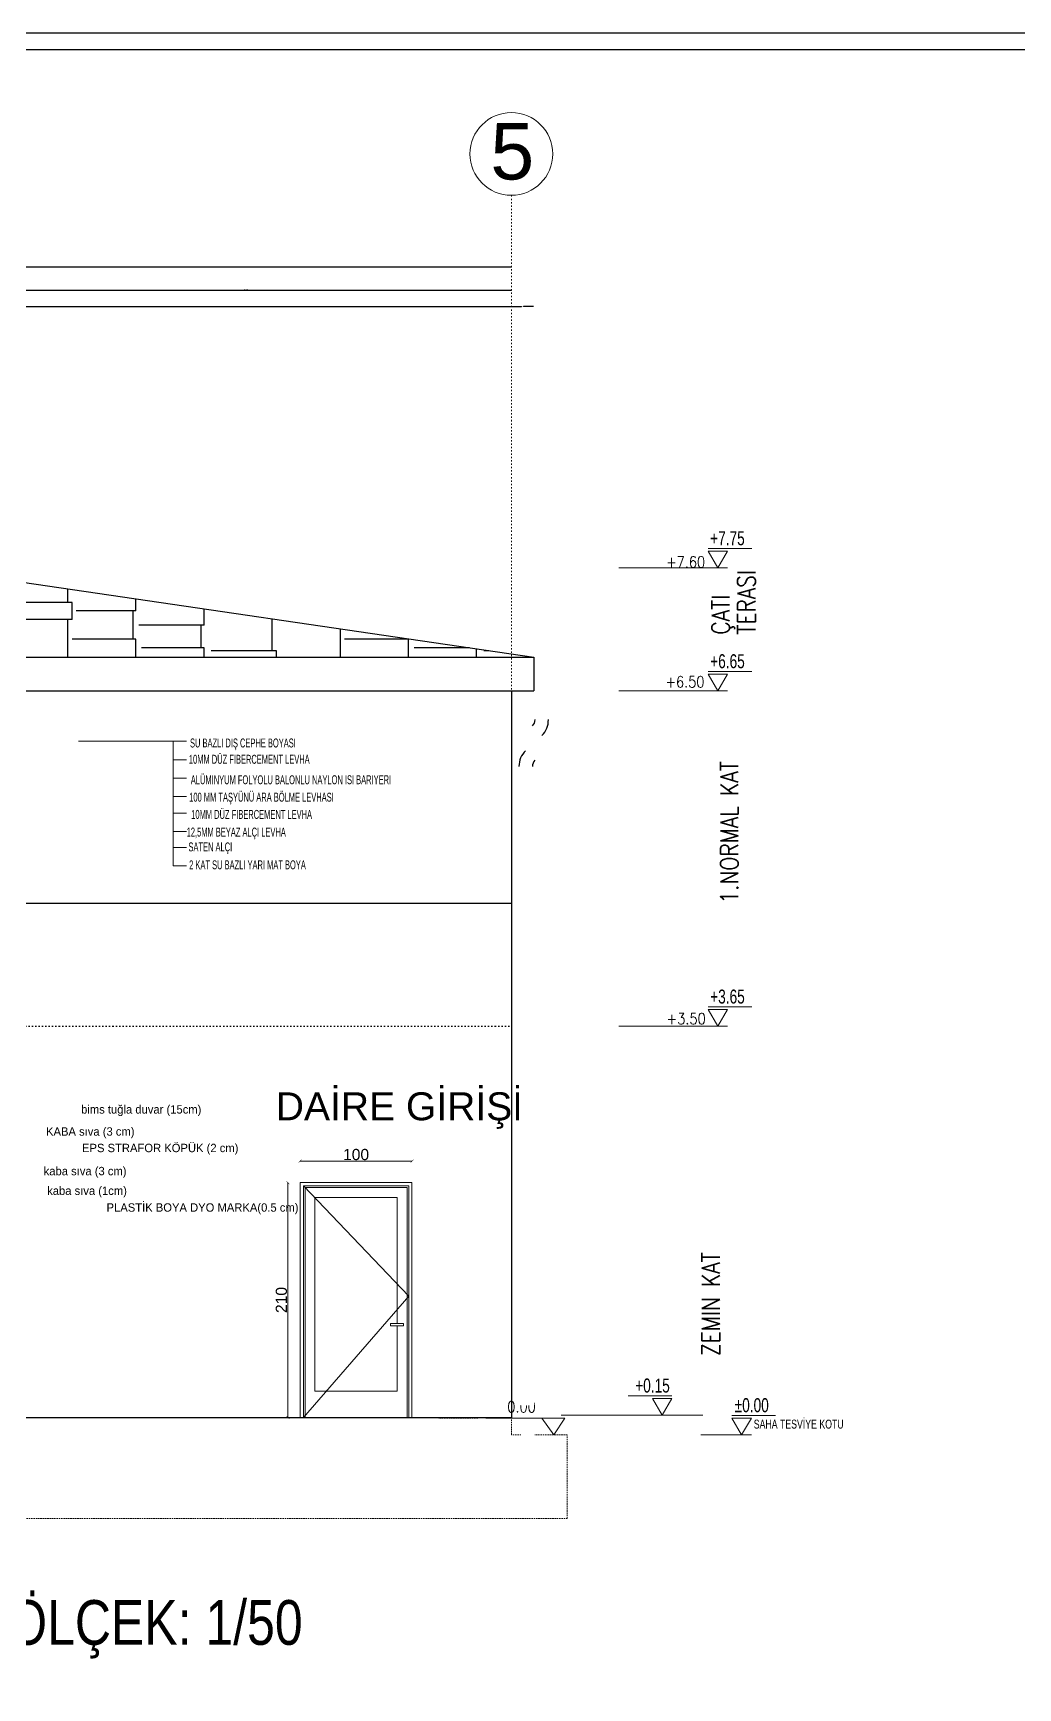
# Model space of a CAD drawing. Header units: centimetres. Extents: x -373760 to 14750, y -122502 to 29584.
# Drawn here: x -207972 to -199163, y -71393 to -56589 of the extents above; entities that cross this region are included whole.
import ezdxf
from ezdxf.enums import TextEntityAlignment as Align

# ---------------------------------------------------------------- set-up
doc = ezdxf.new("R2010")
doc.units = ezdxf.units.CM
doc.set_wipeout_variables(frame=1)
for name, pattern in [('ACAD_ISO03W100', [30, 12, -18]), ('DUZ', [0]), ('GOP TABYA_A BLOK_NK$0$2+1 B$0$HIDDEN', [0.375, 0.25, -0.125])]:
    doc.linetypes.add(name, pattern=pattern)
for name, color, linetype in [('Aks', 7, 'Continuous'), ('CER', 4, 'Continuous'), ('GOR-010', 1, 'Continuous'), ('Tarama', 253, 'Continuous')]:
    doc.layers.add(name, color=color, linetype=linetype)
for name, color, linetype, lineweight in [('AKSLAR-P', 211, 'Continuous', 9), ('BB_Yazı_malzeme_DOSEME-Laminat', 7, 'Continuous', 15), ('BB_Yazı_malzeme_DOSEME-Mermer', 30, 'Continuous', 15), ('DETAIL2', 1, 'Continuous', 20), ('duvar', 10, 'Continuous', 25), ('KOT', 3, 'Continuous', 13), ('MS YAZI', 7, 'DUZ', 15), ('MS_YAZI K.P. POZ', 120, 'Continuous', 5), ('yazı', 7, 'Continuous', 30), ('Ölçü iç KGK', 124, 'Continuous', 20)]:
    doc.layers.add(name, color=color, linetype=linetype, lineweight=lineweight)
doc.layers.add('Öçü', color=7, linetype='Continuous', lineweight=18, true_color=0xd1cbad)
doc.styles.add('ARC-01', font='arial.ttf')
doc.styles.add('ARıAL', font='arial.ttf')
doc.styles.add('POZ', font='romanstw.shx', dxfattribs={"width": 0.8})
doc.styles.get("Standard").update_dxf_attribs({"font": 'arial.ttf'})
doc.styles.add('stastyle', font='')
doc.styles.add('YAZI', font='arial.ttf', dxfattribs={"height": 34})
doc.styles.get('stastyle').set_extended_font_data('RomanSTA')
doc.dimstyles.new('Aydın İç Ölçü', dxfattribs={"dimtxt": 7, "dimasz": 3, "dimexe": 0.18, "dimexo": 0.0625, "dimgap": 1, "dimtad": 0, "dimdec": 0, "dimzin": 0, "dimdsep": 46, "dimtxsty": 'Standard', "dimblk": 'DOT', "dimcen": 1, "dimse1": 1, "dimse2": 1, "dimclrd": 256, "dimclrt": 6, "dimadec": 0, "dimazin": 0, "dimtfac": 1, "dimtdec": 0, "dimtix": 1, "dimtofl": 0, "dimtmove": 0, "dimatfit": 3, "dimldrblk": 'DOT', "dimfxl": 1, "dimtolj": 1, "dimtzin": 0, "dimarcsym": 0})
doc.dimstyles.new('aydın ölçü', dxfattribs={"dimtxt": 10, "dimasz": 2.5, "dimexe": 5, "dimexo": 5, "dimtad": 1, "dimdec": 0, "dimtxsty": 'Standard', "dimblk": 'ARCHTICK', "dimcen": 2.5, "dimse1": 1, "dimse2": 1, "dimadec": 0, "dimazin": 0, "dimtfac": 1, "dimtdec": 0, "dimtix": 1, "dimtmove": 0, "dimatfit": 3, "dimfxl": 5, "dimfxlon": 1, "dimarcsym": 0})

# ---------------------------------------------------------------- blocks, each defined once
blk = doc.blocks.new('_ArchTick')
at = {"color": 0, "linetype": 'ByBlock', "const_width": 0.15}
blk.add_lwpolyline([(-0.5, -0.5), (0.5, 0.5)], dxfattribs=at)
blk = doc.blocks.new('*D39')
at = {"layer": 'Defpoints', "color": 0, "transparency": 16777216}
for p in [(3536, 302.9), (3525, 92.9), (3536, 92.9)]:
    blk.add_point(p, dxfattribs=at)
at = {"layer": 'Öçü', "color": 0, "lineweight": -2, "transparency": 16777216}
blk.add_line((3525, 302.9), (3525, 92.9), dxfattribs=at)
at = {"layer": 'Öçü', "color": 0, "lineweight": -2, "transparency": 16777216, "xscale": 2.5, "yscale": 2.5, "zscale": 2.5}
for p, rotation in [((3525, 302.9), 90), ((3525, 92.9), 270)]:
    blk.add_blockref('_ArchTick', p, dxfattribs=dict(at, rotation=rotation))
at = {"layer": 'Öçü', "color": 0, "transparency": 16777216, "insert": (3519.2, 197.9), "char_height": 10, "attachment_point": 5, "rotation": 90}
blk.add_mtext('210', dxfattribs=at)
blk = doc.blocks.new('*D40')
at = {"layer": 'Defpoints', "color": 0, "transparency": 16777216}
for p in [(3636, 322.2), (3536, 302.9), (3636, 302.9)]:
    blk.add_point(p, dxfattribs=at)
at = {"layer": 'Öçü', "color": 0, "lineweight": -2, "transparency": 16777216}
blk.add_line((3536, 322.2), (3636, 322.2), dxfattribs=at)
at = {"layer": 'Öçü', "color": 0, "lineweight": -2, "transparency": 16777216, "xscale": 2.5, "yscale": 2.5, "zscale": 2.5, "rotation": 180}
blk.add_blockref('_ArchTick', (3536, 322.2), dxfattribs=at)
at = {"layer": 'Öçü', "color": 0, "lineweight": -2, "transparency": 16777216, "xscale": 2.5, "yscale": 2.5, "zscale": 2.5}
blk.add_blockref('_ArchTick', (3636, 322.2), dxfattribs=at)
at = {"layer": 'Öçü', "color": 0, "transparency": 16777216, "insert": (3586, 328), "char_height": 10, "attachment_point": 5}
blk.add_mtext('100', dxfattribs=at)
blk = doc.blocks.new('KOT3')
at = {"layer": 'KOT'}
for p, q in [((-8.7, 17.3), (30.4, 17.3)), ((-36.4, 0), (8.7, 0))]:
    blk.add_line(p, q, dxfattribs=at)
blk.add_lwpolyline([(8.7, 15), (-8.7, 15), (0, 0)], close=True, dxfattribs=at)
at = {"layer": 'KOT', "color": 7, "style": 'ARıAL', "width": 0.7}
blk.add_attdef('KOT', text='', height=12.5, dxfattribs=at).set_placement((-0.3, 16.5), align=Align.BOTTOM_LEFT)
blk = doc.blocks.new('*D683')
at = {"layer": 'Defpoints', "color": 0, "ltscale": 0.45, "transparency": 16777216}
for p in [(-214193, -58758), (-203693, -58758), (-203693, -59035)]:
    blk.add_point(p, dxfattribs=at)
at = {"layer": 'Ölçü iç KGK', "color": 0, "lineweight": -2, "ltscale": 0.45, "transparency": 16777216}
blk.add_line((-214193, -59035), (-203693, -59035), dxfattribs=at)
at = {"layer": 'Ölçü iç KGK', "color": 0, "lineweight": -2, "ltscale": 0.45, "transparency": 16777216, "xscale": 2.5, "yscale": 2.5, "zscale": 2.5, "rotation": 180}
blk.add_blockref('_ArchTick', (-214193, -59035), dxfattribs=at)
at = {"layer": 'Ölçü iç KGK', "color": 0, "lineweight": -2, "ltscale": 0.45, "transparency": 16777216, "xscale": 2.5, "yscale": 2.5, "zscale": 2.5}
blk.add_blockref('_ArchTick', (-203693, -59035), dxfattribs=at)
at = {"layer": 'Ölçü iç KGK', "color": 0, "lineweight": -2, "ltscale": 0.45, "transparency": 16777216, "insert": (-208943, -59030), "char_height": 10, "attachment_point": 5}
blk.add_mtext('10499', dxfattribs=at)
blk = doc.blocks.new('*D687')
at = {"layer": 'Defpoints', "color": 0, "ltscale": 0.45, "transparency": 16777216}
for p in [(-208443, -58888), (-203693, -58888), (-203693, -58888)]:
    blk.add_point(p, dxfattribs=at)
at = {"layer": 'Ölçü iç KGK', "color": 0, "lineweight": -2, "ltscale": 0.45, "transparency": 16777216}
blk.add_line((-208443, -58888), (-203693, -58888), dxfattribs=at)
at = {"layer": 'Ölçü iç KGK', "color": 0, "lineweight": -2, "ltscale": 0.45, "transparency": 16777216, "xscale": 2.5, "yscale": 2.5, "zscale": 2.5, "rotation": 180}
blk.add_blockref('_ArchTick', (-208443, -58888), dxfattribs=at)
at = {"layer": 'Ölçü iç KGK', "color": 0, "lineweight": -2, "ltscale": 0.45, "transparency": 16777216, "xscale": 2.5, "yscale": 2.5, "zscale": 2.5}
blk.add_blockref('_ArchTick', (-203693, -58888), dxfattribs=at)
at = {"layer": 'Ölçü iç KGK', "color": 0, "lineweight": -2, "ltscale": 0.45, "transparency": 16777216, "insert": (-206068, -58882), "char_height": 10, "attachment_point": 5}
blk.add_mtext('4749', dxfattribs=at)
blk = doc.blocks.new('*D688')
at = {"layer": 'Defpoints', "color": 0, "ltscale": 0.45, "transparency": 16777216}
for p in [(-214193, -58574), (-203693, -58574), (-203693, -58681)]:
    blk.add_point(p, dxfattribs=at)
at = {"layer": 'Ölçü iç KGK', "color": 0, "lineweight": -2, "ltscale": 0.45, "transparency": 16777216}
blk.add_line((-214193, -58681), (-203693, -58681), dxfattribs=at)
at = {"layer": 'Ölçü iç KGK', "color": 0, "lineweight": -2, "ltscale": 0.45, "transparency": 16777216, "xscale": 2.5, "yscale": 2.5, "zscale": 2.5, "rotation": 180}
blk.add_blockref('_ArchTick', (-214193, -58681), dxfattribs=at)
at = {"layer": 'Ölçü iç KGK', "color": 0, "lineweight": -2, "ltscale": 0.45, "transparency": 16777216, "xscale": 2.5, "yscale": 2.5, "zscale": 2.5}
blk.add_blockref('_ArchTick', (-203693, -58681), dxfattribs=at)
at = {"layer": 'Ölçü iç KGK', "color": 0, "lineweight": -2, "ltscale": 0.45, "transparency": 16777216, "insert": (-208943, -58676), "char_height": 10, "attachment_point": 5}
blk.add_mtext('10499', dxfattribs=at)
blk = doc.blocks.new('_Dot')
at = {"color": 0, "linetype": 'ByBlock', "lineweight": -2}
blk.add_line((-0.5, 0), (-1, 0), dxfattribs=at)
at = {"color": 0, "linetype": 'ByBlock', "const_width": 0.5}
blk.add_lwpolyline([(-0.25, 0, 1), (0.25, 0, 1)], format="xyb", close=True, dxfattribs=at)
blk = doc.blocks.new('*D690')
at = {"layer": 'Defpoints', "color": 0, "ltscale": 0.45, "transparency": 16777216}
for p in [(-203693, -59035), (-203693, -59234), (-203494, -59237)]:
    blk.add_point(p, dxfattribs=at)
at = {"layer": 'Ölçü iç KGK', "lineweight": -2, "ltscale": 0.45, "transparency": 16777216}
for p, q in [((-203690, -59035), (-203602, -59035)), ((-203497, -59035), (-203585, -59035))]:
    blk.add_line(p, q, dxfattribs=at)
at = {"layer": 'Ölçü iç KGK', "lineweight": -2, "ltscale": 0.45, "transparency": 16777216, "xscale": 3, "yscale": 3, "zscale": 3, "rotation": 180}
blk.add_blockref('_Dot', (-203693, -59035), dxfattribs=at)
at = {"layer": 'Ölçü iç KGK', "lineweight": -2, "ltscale": 0.45, "transparency": 16777216, "xscale": 3, "yscale": 3, "zscale": 3}
blk.add_blockref('_Dot', (-203494, -59035), dxfattribs=at)
at = {"layer": 'Ölçü iç KGK', "color": 6, "lineweight": -2, "ltscale": 0.45, "transparency": 16777216, "insert": (-203594, -59035), "char_height": 7, "attachment_point": 5}
blk.add_mtext('\\A1;199', dxfattribs=at)
blk = doc.blocks.new('SRTHTYHY')
at = {"layer": 'BB_Yazı_malzeme_DOSEME-Mermer'}
for p, q in [((-1049199.7, -8391828.8, 88.2), (-1049296.4, -8391828.8, -785.3)), ((-1049199.7, -8391828.8), (-1049211.7, -8391828.8)), ((-1049199.7, -8391828.8), (-1049211.7, -8391828.8)), ((-1049211.7, -8391940.2), (-1049211.7, -8391828.8, 88.2)), ((-1049199.7, -8391845.3), (-1049211.7, -8391845.3)), ((-1049199.7, -8391861.8), (-1049211.7, -8391861.8)), ((-1049199.7, -8391878.3), (-1049211.7, -8391878.3)), ((-1049199.7, -8391893), (-1049211.7, -8391893)), ((-1049199.7, -8391909.4), (-1049211.7, -8391909.4)), ((-1049199.7, -8391923.7), (-1049211.7, -8391923.7)), ((-1049199.7, -8391940.2), (-1049211.7, -8391940.2))]:
    blk.add_line(p, q, dxfattribs=at)
at = {"layer": 'BB_Yazı_malzeme_DOSEME-Mermer', "style": 'ARC-01', "width": 0.6}
for s, p in [('SU BAZLI DIŞ CEPHE BOYASI', (-1049196.5, -8391834.3)), ('10MM DÜZ FIBERCEMENT LEVHA ', (-1049197.5, -8391848.9)), ('ALÜMINYUM FOLYOLU BALONLU NAYLON ISI BARIYERI ', (-1049195.8, -8391867.2)), ('100 MM TAŞYÜNÜ ARA BÖLME LEVHASI ', (-1049197.2, -8391882.8)), ('10MM DÜZ FIBERCEMENT LEVHA ', (-1049195.4, -8391898.2)), ('12,5MM BEYAZ ALÇI LEVHA', (-1049199.5, -8391914)), ('SATEN ALÇI', (-1049197.9, -8391927.3)), (' 2 KAT SU BAZLI YARI MAT BOYA', (-1049199.1, -8391943.3))]:
    blk.add_text(s, height=8, dxfattribs=at).set_placement(p)
blk = doc.blocks.new('jhgjhgjhgjg')
for p, q in [((-50, 4.4), (50, 4.4)), ((-50, -205.6), (-50, 4.4)), ((-47.1, 1.5), (47.1, 1.5)), ((-47.1, -205.6), (-47.1, 1.5)), ((-45.6, 0), (45.6, 0)), ((-45.6, -205.6), (-45.6, 0)), ((45.6, 0), (45.6, -205.6)), ((47.1, 1.5), (47.1, -205.6)), ((50, 4.4), (50, -205.6)), ((-36.8, -8.8), (36.8, -8.8)), ((-36.8, -182.1), (-36.8, -8.8)), ((36.8, -8.8), (36.8, -121.6)), ((42.3, -121.6), (30.8, -121.6)), ((30.8, -123.6), (30.8, -121.6)), ((42.3, -123.6), (30.8, -123.6)), ((36.8, -123.6), (36.8, -182.1)), ((42.3, -123.6), (42.3, -121.6)), ((36.8, -182.1), (-36.8, -182.1)), ((50, -205.6), (-50, -205.6))]:
    blk.add_line(p, q)
at = {"color": 8}
for p, q in [((-47.1, 1.5), (47.1, -97.1)), ((47.1, -97.1), (-47.1, -205.6))]:
    blk.add_line(p, q, dxfattribs=at)
at = {"layer": 'Öçü'}
dim = blk.add_linear_dim(base=(50, 23.7), p1=(-50, 4.4), p2=(50, 4.4), dimstyle='aydın ölçü', dxfattribs=at)
dim.commit()
dim.dimension.update_dxf_attribs({"geometry": '*D40', "text_midpoint": (0, 29.4), "insert": (-3586, -298.5)})
dim = blk.add_linear_dim(base=(-61, -205.6), p1=(-50, 4.4), p2=(-50, -205.6), angle=90, dimstyle='aydın ölçü', dxfattribs=at)
dim.commit()
dim.dimension.update_dxf_attribs({"geometry": '*D39', "text_midpoint": (-66.7, -100.6), "insert": (-3586, -298.5)})

msp = doc.modelspace()

# ---------------------------------------------------------------- hatches: boundary and pattern name
at = {"layer": 'Tarama'}
h = msp.add_hatch(dxfattribs=at)
h.set_pattern_fill('AR-RSHKE', color=252, scale=2, angle=90)
h.set_pattern_definition([(90, (-79646.14, 62472.5), (-609.6, 1295.4), [304.8, -254, 355.6, -152.4, 457.2, -203.2]), (90, (-79671.54, 62777.3), (-609.6, 1295.4), [254, -965.2, 203.2, -304.8]), (90, (-79608.04, 63386.9), (-609.6, 1295.4), [152.4, -1574.8]), (180, (-79646.14, 62472.5), (-609.6, -431.8), [584.2, -1854.2]), (180, (-79646.14, 62777.3), (-609.6, -431.8), [571.5, -1866.9]), (180, (-79646.14, 63031.3), (-609.6, -431.8), [533.4, -1905]), (180, (-79608.04, 63386.9), (-609.6, -431.8), [584.2, -1854.2]), (180, (-79608.04, 63539.3), (-609.6, -431.8), [584.2, -1854.2]), (180, (-79646.14, 63996.5), (-609.6, -431.8), [558.8, -1879.6])])
h.paths.add_polyline_path([(-214192.85, -62143.5), (-214192.85, -62172.86), (-211592.84, -62172.86), (-211592.84, -61761.84)])
h.paths.add_polyline_path([(-209992.84, -62172.86), (-209992.84, -61526.98), (-211592.84, -61761.84), (-211592.84, -62172.86)])
h.paths.add_polyline_path([(-208442.81, -62172.86), (-208442.81, -61446.26), (-208942.85, -61372.86), (-209992.84, -61526.98), (-209992.84, -62172.86)])
h.paths.add_polyline_path([(-203693.48, -62172.86), (-203693.48, -62143.4), (-208442.81, -61446.26), (-208442.81, -62172.86)])

# ---------------------------------------------------------------- linework, layer by layer
at = {"layer": 'Aks', "color": 255, "linetype": 'GOP TABYA_A BLOK_NK$0$2+1 B$0$HIDDEN', "lineweight": 5, "ltscale": 55}
msp.add_lwpolyline([(-214192.85, -68972.86), (-214192.85, -69122.81), (-214692.85, -69122.81), (-214692.85, -69872.88), (-203193.14, -69878.72), (-203192.85, -69128.72), (-203692.85, -69128.72), (-203692.85, -68972.86), (-203992.85, -68978.72), (-214192.85, -68972.86)], dxfattribs=at)
at = {"layer": 'AKSLAR-P'}
msp.add_circle((-203693.48, -57669.94), 370.22, dxfattribs=at)
at = {"layer": 'CER', "color": 2}
for points in [[(-215852.52, -86588.86), (-182547.49, -86588.86), (-182547.49, -56588.86), (-215852.52, -56588.86)], [(-215702.52, -86438.86), (-182697.49, -86438.86), (-182697.49, -56738.86), (-215702.52, -56738.86)]]:
    msp.add_lwpolyline(points, close=True, dxfattribs=at)
at = {"layer": 'DETAIL2', "color": 1}
for p, q in [((-203421.41, -68978.72), (-203921.4, -68978.72)), ((-203614.26, -68978.72), (-203214.26, -68978.72)), ((-203421.41, -68978.72), (-203314.26, -69128.72)), ((-203214.26, -68978.72), (-203314.26, -69128.72))]:
    msp.add_line(p, q, dxfattribs=at)
at = {"layer": 'duvar', "ltscale": 0.45}
for p, q in [((-208942.85, -61372.86), (-203492.85, -62172.86)), ((-214392.85, -62172.86), (-203492.85, -62172.86)), ((-203492.85, -62172.86), (-203492.85, -62472.86)), ((-214192.85, -62472.86), (-203692.85, -62472.86)), ((-203692.85, -62472.86), (-203492.85, -62472.86))]:
    msp.add_line(p, q, dxfattribs=at)
at = {"layer": 'duvar'}
for p, q in [((-203692.85, -62472.86), (-203692.85, -68972.86)), ((-214192.85, -64372.86), (-203692.85, -64372.86)), ((-214192.85, -68972.86), (-203692.85, -68972.86))]:
    msp.add_line(p, q, dxfattribs=at)
at = {"layer": 'duvar', "linetype": 'ACAD_ISO03W100'}
msp.add_line((-214192.85, -65472.86), (-203692.85, -65472.86), dxfattribs=at)
at = {"layer": 'GOR-010', "color": 192}
for centre, radius, start, end in [((-203561.8, -62730.97), 80, 315, 0), ((-203561.8, -62730.97), 200, 315, 0), ((-203425.52, -63149.84), 200, 135, 180), ((-203425.52, -63149.84), 80, 135, 180)]:
    msp.add_arc(centre, radius, start, end, dxfattribs=at)
at = {"layer": 'MS_YAZI K.P. POZ', "ltscale": 5}
for p, q in [((-201759.93, -61372.86), (-202733.25, -61372.86)), ((-201759.93, -62472.86), (-202733.25, -62472.86)), ((-201759.93, -65472.86), (-202733.25, -65472.86)), ((-202275.55, -68952.71), (-203248.88, -68952.71))]:
    msp.add_line(p, q, dxfattribs=at)

# ---------------------------------------------------------------- block references
at = {"xscale": 10, "yscale": 10, "zscale": 10}
msp.add_blockref('SRTHTYHY', (10285397.19, 83855363.43, 4555.71), dxfattribs=at)
at = {"layer": 'KOT'}
ref = msp.add_blockref('KOT3', (-202343.84, -68952.71), dxfattribs=dict(at, xscale=-10, yscale=10, zscale=10))
ref.add_attrib('KOT', '+0.15', dxfattribs={"layer": 'yazı', "height": 125, "style": 'ARıAL', "width": 0.7}).set_placement((-202585.63, -68787.97), align=Align.BOTTOM_LEFT)
at = {"layer": 'MS_YAZI K.P. POZ', "ltscale": 5}
ref = msp.add_blockref('KOT3', (-201846.51, -61372.86), dxfattribs=dict(at, xscale=10, yscale=10, zscale=10))
ref.add_attrib('KOT', '+7.75', dxfattribs={"layer": 'yazı', "height": 125, "style": 'ARıAL', "width": 0.7}).set_placement((-201915.27, -61208.12), align=Align.BOTTOM_LEFT)
ref = msp.add_blockref('KOT3', (-201846.51, -62472.86), dxfattribs=dict(at, xscale=10, yscale=10, zscale=10))
ref.add_attrib('KOT', '+6.65', dxfattribs={"layer": 'yazı', "height": 125, "style": 'ARıAL', "width": 0.7}).set_placement((-201914.97, -62308.12), align=Align.BOTTOM_LEFT)
ref = msp.add_blockref('KOT3', (-201846.51, -65472.86), dxfattribs=dict(at, xscale=10, yscale=10, zscale=10))
ref.add_attrib('KOT', '+3.65', dxfattribs={"layer": 'yazı', "height": 125, "style": 'ARıAL', "width": 0.7}).set_placement((-201914.97, -65308.12), align=Align.BOTTOM_LEFT)
ref = msp.add_blockref('KOT3', (-201633.72, -69128.72), dxfattribs=dict(at, xscale=10, yscale=10, zscale=10))
ref.add_attrib('KOT', '%%P0.00', dxfattribs={"layer": 'yazı', "height": 125, "style": 'ARıAL', "width": 0.7}).set_placement((-201695.74, -68963.98), align=Align.BOTTOM_LEFT)
at = {"layer": 'Öçü', "xscale": 10, "yscale": 10, "zscale": 10}
msp.add_blockref('jhgjhgjhgjg', (-205082.33, -66916.97), dxfattribs=at)

# ---------------------------------------------------------------- texts
at = {"char_height": 75, "width": 4016.1054, "attachment_point": 3}
for s, insert in [('{\\fBankGothic Lt BT|b0|i0|c162|p34;bims tuğla duvar (15cm)}', (-206466.32, -66180.13)), ('{\\fBankGothic Lt BT|b0|i0|c162|p34;KABA sıva (3 cm)}', (-207064.38, -66377.89)), ('{\\fBankGothic Lt BT|b0|i0|c162|p34;\\PEPS STRAFOR KÖPÜK (2 cm)}', (-206135.16, -66400.17)), ('{\\fBankGothic Lt BT|b0|i0|c162|p34;kaba sıva (3 cm)}', (-207135.93, -66731.92)), ('{\\fBankGothic Lt BT|b0|i0|c162|p34;kaba sıva (1cm)}', (-207132.23, -66907.66)), ('{\\fBankGothic Lt BT|b0|i0|c162|p34;PLASTİK BOYA DYO MARKA(0.5 cm)}', (-205597.78, -67057.79))]:
    msp.add_mtext(s, dxfattribs=dict(at, insert=insert))
at = {"layer": 'AKSLAR-P'}
msp.add_text('5', height=504.66, rotation=0.000004, dxfattribs=at).set_placement((-203881.31, -57898.41, -275161.01))
at = {"layer": 'BB_Yazı_malzeme_DOSEME-Laminat', "style": 'ARC-01', "width": 0.7}
msp.add_text('SAHA TESVİYE KOTU', height=80, rotation=359.995529, dxfattribs=at).set_placement((-201525.3, -69033.02), align=Align.MIDDLE_LEFT)
at = {"layer": 'DETAIL2', "color": 1, "style": 'stastyle', "width": 0.85}
for s, p in [('+7.60', (-202309.51, -61370.07)), ('+6.50', (-202315.74, -62442.81)), ('+3.50', (-202304.75, -65456.35)), ('0.00', (-203730.45, -68928.72))]:
    msp.add_text(s, height=100, dxfattribs=at).set_placement(p)
at = {"layer": 'duvar', "insert": (-205800.62, -66064.93), "char_height": 250, "attachment_point": 1}
msp.add_mtext_dynamic_manual_height_columns('DAİRE GİRİŞİ', width=3503.1519, gutter_width=125, heights=[0], dxfattribs=at)
at = {"layer": 'MS YAZI', "style": 'YAZI', "width": 0.8}
msp.add_text('KUZEY CEPHESİ ÖLÇEK: 1/50', height=400, dxfattribs=at).set_placement((-208727.64, -70807.68), align=Align.MIDDLE_CENTER)
at = {"layer": 'MS_YAZI K.P. POZ', "ltscale": 5, "style": 'POZ', "width": 0.825457}
for s, p in [('TERASI', (-201510.97, -61970.36)), ('ÇATI', (-201740.86, -61970.36)), ('1.NORMAL KAT', (-201663.48, -64375.69)), ('ZEMIN KAT', (-201829.84, -68423.53))]:
    msp.add_text(s, height=160, rotation=90, dxfattribs=at).set_placement(p)

# ---------------------------------------------------------------- dimensions: what is measured, and where the dimension line sits
at = {"layer": 'Ölçü iç KGK', "lineweight": -2, "ltscale": 0.45}
for base, p1, p2, dimstyle, picture, middle in [((-203693.48, -58681.37), (-214192.85, -58574.34), (-203693.48, -58574.34), 'aydın ölçü', '*D688', (-208943.17, -58675.64)), ((-203693.48, -59035.25), (-214192.85, -58757.94), (-203693.48, -58757.94), 'aydın ölçü', '*D683', (-208943.17, -59029.52)), ((-203693.48, -59035.25), (-203494.32, -59236.97), (-203693.48, -59233.59), 'Aydın İç Ölçü', '*D690', (-203593.9, -59035.25))]:
    dim = msp.add_linear_dim(base=base, p1=p1, p2=p2, dimstyle=dimstyle, dxfattribs=at)
    dim.commit()
    dim.dimension.update_dxf_attribs({"geometry": picture, "text_midpoint": middle})
dim = msp.add_linear_dim(base=(-203693.48, -58888.22), p1=(-208442.81, -58888.22), p2=(-203693.48, -58888.22), dimstyle='aydın ölçü', override={"dimtmove": 1}, dxfattribs=at)
dim.commit()
dim.dimension.update_dxf_attribs({"geometry": '*D687', "text_midpoint": (-206068.15, -58882.49)})

# ---------------------------------------------------------------- next in the draw order: wipeouts: each hides what was drawn before it
at = {"color": 192}
for points in [[(-203481.8, -62472.86), (-203361.8, -62472.86), (-203361.8, -62605.11), (-203481.8, -62605.11)], [(-203625.52, -63333.28), (-203505.52, -63333.28), (-203505.52, -64098.63), (-203625.52, -64098.63)], [(-203625.52, -64928.25), (-203505.52, -64928.25), (-203505.52, -65693.6), (-203625.52, -65693.6)], [(-203625.52, -65828.25), (-203505.52, -65828.25), (-203505.52, -66486.26), (-203625.52, -66486.26)], [(-203620.65, -66620.91), (-203500.65, -66620.91), (-203500.65, -67278.92), (-203620.65, -67278.92)], [(-203615.77, -67413.57), (-203495.77, -67413.57), (-203495.77, -68071.58), (-203615.77, -68071.58)], [(-203610.9, -68206.23), (-203490.9, -68206.23), (-203490.9, -68864.24), (-203610.9, -68864.24)], [(-203606.03, -68998.89), (-203486.03, -68998.89), (-203486.03, -69656.9), (-203606.03, -69656.9)]]:
    msp.add_wipeout(points, dxfattribs=at).dxf.layer = 'GOR-010'

# ---------------------------------------------------------------- next in the draw order: wipeouts: each hides what was drawn before it
msp.add_wipeout([(-203625.52, -64028.25), (-203505.52, -64028.25), (-203505.52, -64793.6), (-203625.52, -64793.6)], dxfattribs=at).dxf.layer = 'GOR-010'

# ---------------------------------------------------------------- next in the draw order: linework, layer by layer
at = {"layer": 'AKSLAR-P', "linetype": 'ACAD_ISO03W100'}
msp.add_line((-203693.48, -58040.16), (-203693.48, -64864.22), dxfattribs=at)

doc.saveas('drawing.dxf')
